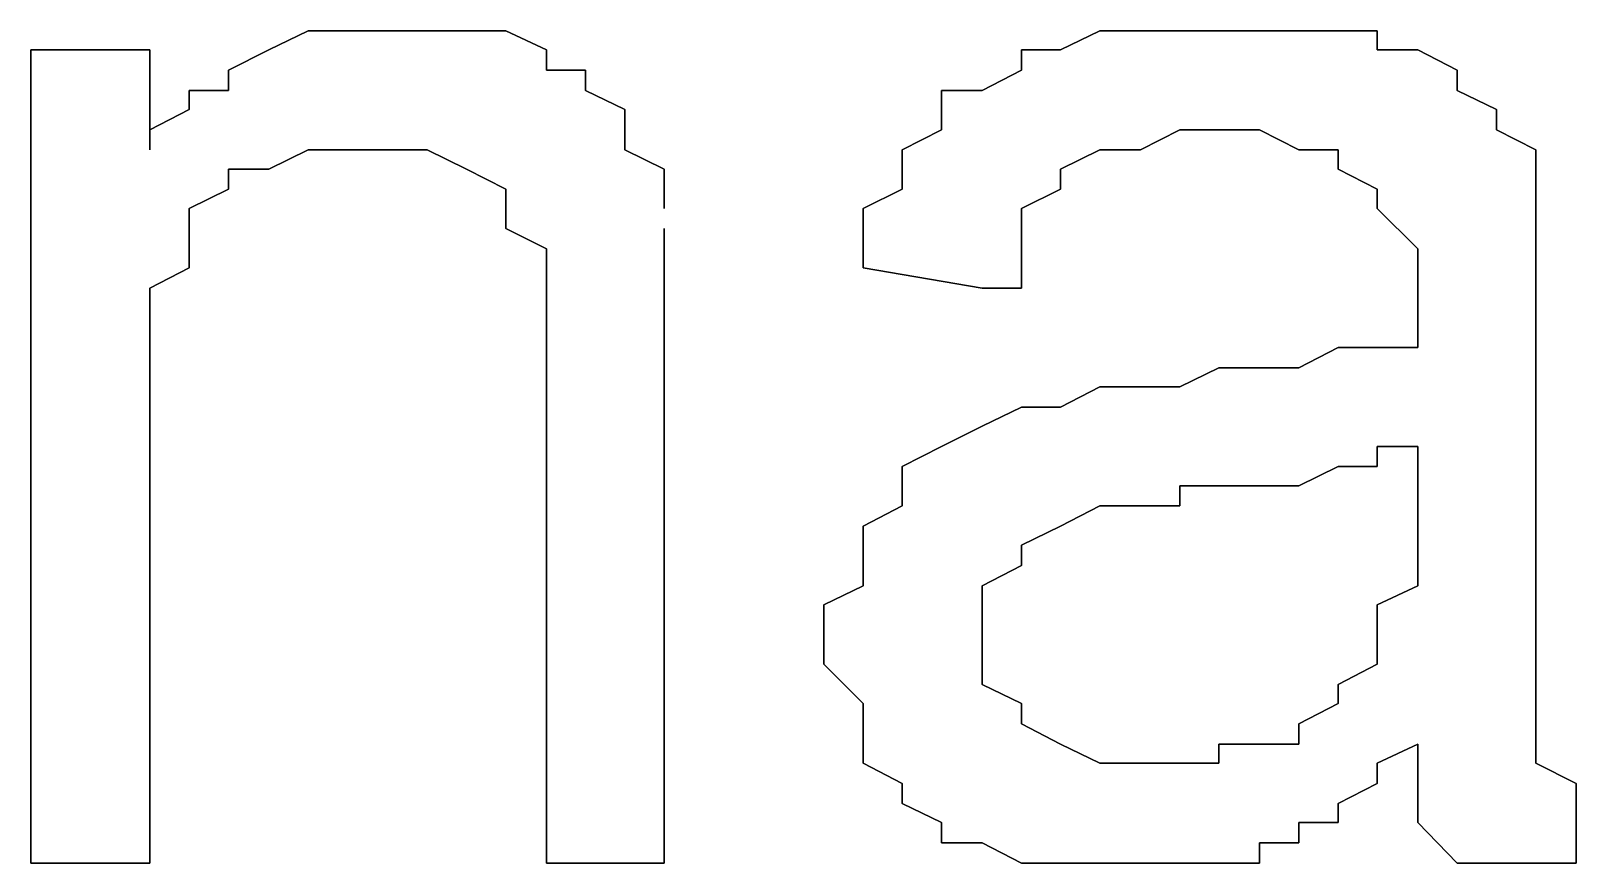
# Model space of a CAD drawing. Header units: metres. Extents: x 2.9 to 42.8, y 1.7 to 28.7.
# Drawn here: x 39.7122 to 39.8498, y 17.8364 to 17.9105 of the extents above; entities that cross this region are included whole.
import ezdxf

# ---------------------------------------------------------------- set-up
doc = ezdxf.new("R2010")
doc.units = ezdxf.units.M
doc.layers.add('GRIS', color=8, linetype='Continuous')

msp = doc.modelspace()

# ---------------------------------------------------------------- linework, layer by layer
at = {"layer": 'GRIS', "lineweight": -3}
for points in [[(39.7369, 17.9105), (39.7334, 17.9088), (39.7369, 17.9105)], [(39.7404, 17.9105), (39.7369, 17.9105), (39.7404, 17.9105)], [(39.7439, 17.9105), (39.7404, 17.9105), (39.7439, 17.9105)], [(39.7475, 17.9105), (39.7439, 17.9105), (39.7475, 17.9105)], [(39.751, 17.9105), (39.7475, 17.9105), (39.751, 17.9105)], [(39.7545, 17.9105), (39.751, 17.9105), (39.7545, 17.9105)], [(39.7581, 17.9088), (39.7545, 17.9105), (39.7581, 17.9088)], [(39.8074, 17.9105), (39.8039, 17.9088), (39.8074, 17.9105)], [(39.811, 17.9105), (39.8074, 17.9105), (39.811, 17.9105)], [(39.8145, 17.9105), (39.811, 17.9105), (39.8145, 17.9105)], [(39.818, 17.9105), (39.8145, 17.9105), (39.818, 17.9105)], [(39.8216, 17.9105), (39.818, 17.9105), (39.8216, 17.9105)], [(39.8251, 17.9105), (39.8216, 17.9105), (39.8251, 17.9105)], [(39.8286, 17.9105), (39.8251, 17.9105), (39.8286, 17.9105)], [(39.8321, 17.9105), (39.8286, 17.9105), (39.8321, 17.9105)], [(39.8321, 17.9088), (39.8321, 17.9105), (39.8321, 17.9088)], [(39.7228, 17.9088), (39.7122, 17.9088), (39.7228, 17.9088)], [(39.7122, 17.9088), (39.7122, 17.8364), (39.7122, 17.9088)], [(39.7228, 17.8999), (39.7228, 17.9088), (39.7228, 17.8999)], [(39.7334, 17.9088), (39.7298, 17.907), (39.7334, 17.9088)], [(39.7581, 17.907), (39.7581, 17.9088), (39.7581, 17.907)], [(39.8039, 17.9088), (39.8004, 17.9088), (39.8039, 17.9088)], [(39.8004, 17.9088), (39.8004, 17.907), (39.8004, 17.9088)], [(39.8357, 17.9088), (39.8321, 17.9088), (39.8357, 17.9088)], [(39.8392, 17.907), (39.8357, 17.9088), (39.8392, 17.907)], [(39.7298, 17.907), (39.7298, 17.9052), (39.7298, 17.907)], [(39.7616, 17.907), (39.7581, 17.907), (39.7616, 17.907)], [(39.7616, 17.9052), (39.7616, 17.907), (39.7616, 17.9052)], [(39.8004, 17.907), (39.7969, 17.9052), (39.8004, 17.907)], [(39.8392, 17.9052), (39.8392, 17.907), (39.8392, 17.9052)], [(39.7298, 17.9052), (39.7263, 17.9052), (39.7298, 17.9052)], [(39.7263, 17.9052), (39.7263, 17.9035), (39.7263, 17.9052)], [(39.7651, 17.9035), (39.7616, 17.9052), (39.7651, 17.9035)], [(39.7969, 17.9052), (39.7933, 17.9052), (39.7969, 17.9052)], [(39.7933, 17.9052), (39.7933, 17.9035), (39.7933, 17.9052)], [(39.8427, 17.9035), (39.8392, 17.9052), (39.8427, 17.9035)], [(39.7263, 17.9035), (39.7228, 17.9017), (39.7263, 17.9035)], [(39.7651, 17.8999), (39.7651, 17.9035), (39.7651, 17.8999)], [(39.7933, 17.9035), (39.7933, 17.9017), (39.7933, 17.9035)], [(39.8427, 17.9017), (39.8427, 17.9035), (39.8427, 17.9017)], [(39.7228, 17.9017), (39.7228, 17.8999), (39.7228, 17.9017)], [(39.7933, 17.9017), (39.7898, 17.8999), (39.7933, 17.9017)], [(39.811, 17.8999), (39.8145, 17.9017), (39.811, 17.8999)], [(39.8145, 17.9017), (39.818, 17.9017), (39.8145, 17.9017)], [(39.818, 17.9017), (39.8216, 17.9017), (39.818, 17.9017)], [(39.8216, 17.9017), (39.8251, 17.8999), (39.8216, 17.9017)], [(39.8462, 17.8999), (39.8427, 17.9017), (39.8462, 17.8999)], [(39.7334, 17.8982), (39.7369, 17.8999), (39.7334, 17.8982)], [(39.7369, 17.8999), (39.7404, 17.8999), (39.7369, 17.8999)], [(39.7404, 17.8999), (39.7439, 17.8999), (39.7404, 17.8999)], [(39.7439, 17.8999), (39.7475, 17.8999), (39.7439, 17.8999)], [(39.7475, 17.8999), (39.751, 17.8982), (39.7475, 17.8999)], [(39.7686, 17.8982), (39.7651, 17.8999), (39.7686, 17.8982)], [(39.7898, 17.8999), (39.7898, 17.8982), (39.7898, 17.8999)], [(39.8039, 17.8982), (39.8074, 17.8999), (39.8039, 17.8982)], [(39.8074, 17.8999), (39.811, 17.8999), (39.8074, 17.8999)], [(39.8251, 17.8999), (39.8286, 17.8999), (39.8251, 17.8999)], [(39.8286, 17.8999), (39.8286, 17.8982), (39.8286, 17.8999)], [(39.8462, 17.8982), (39.8462, 17.8999), (39.8462, 17.8982)], [(39.7298, 17.8964), (39.7298, 17.8982), (39.7298, 17.8964)], [(39.7298, 17.8982), (39.7334, 17.8982), (39.7298, 17.8982)], [(39.751, 17.8982), (39.7545, 17.8964), (39.751, 17.8982)], [(39.7686, 17.8964), (39.7686, 17.8982), (39.7686, 17.8964)], [(39.7898, 17.8982), (39.7898, 17.8964), (39.7898, 17.8982)], [(39.8039, 17.8964), (39.8039, 17.8982), (39.8039, 17.8964)], [(39.8286, 17.8982), (39.8321, 17.8964), (39.8286, 17.8982)], [(39.8462, 17.8947), (39.8462, 17.8982), (39.8462, 17.8947)], [(39.7263, 17.8947), (39.7298, 17.8964), (39.7263, 17.8947)], [(39.7545, 17.8964), (39.7545, 17.8947), (39.7545, 17.8964)], [(39.7686, 17.8947), (39.7686, 17.8964), (39.7686, 17.8947)], [(39.7898, 17.8964), (39.7863, 17.8947), (39.7898, 17.8964)], [(39.8004, 17.8947), (39.8039, 17.8964), (39.8004, 17.8947)], [(39.8321, 17.8964), (39.8321, 17.8947), (39.8321, 17.8964)], [(39.7263, 17.8929), (39.7263, 17.8947), (39.7263, 17.8929)], [(39.7545, 17.8947), (39.7545, 17.8929), (39.7545, 17.8947)], [(39.7863, 17.8947), (39.7863, 17.8911), (39.7863, 17.8947)], [(39.8004, 17.8929), (39.8004, 17.8947), (39.8004, 17.8929)], [(39.8321, 17.8947), (39.8357, 17.8911), (39.8321, 17.8947)], [(39.8462, 17.8929), (39.8462, 17.8947), (39.8462, 17.8929)], [(39.7263, 17.8911), (39.7263, 17.8929), (39.7263, 17.8911)], [(39.7545, 17.8929), (39.7581, 17.8911), (39.7545, 17.8929)], [(39.7686, 17.8894), (39.7686, 17.8929), (39.7686, 17.8894)], [(39.8004, 17.8911), (39.8004, 17.8929), (39.8004, 17.8911)], [(39.8462, 17.8911), (39.8462, 17.8929), (39.8462, 17.8911)], [(39.7263, 17.8894), (39.7263, 17.8911), (39.7263, 17.8894)], [(39.7581, 17.8911), (39.7581, 17.8894), (39.7581, 17.8911)], [(39.7863, 17.8911), (39.7863, 17.8894), (39.7863, 17.8911)], [(39.8004, 17.8876), (39.8004, 17.8911), (39.8004, 17.8876)], [(39.8357, 17.8911), (39.8357, 17.8894), (39.8357, 17.8911)], [(39.8462, 17.8894), (39.8462, 17.8911), (39.8462, 17.8894)], [(39.7228, 17.8876), (39.7263, 17.8894), (39.7228, 17.8876)], [(39.7581, 17.8894), (39.7581, 17.8876), (39.7581, 17.8894)], [(39.7686, 17.8876), (39.7686, 17.8894), (39.7686, 17.8876)], [(39.7863, 17.8894), (39.7969, 17.8876), (39.7863, 17.8894)], [(39.8357, 17.8894), (39.8357, 17.8858), (39.8357, 17.8894)], [(39.8462, 17.8858), (39.8462, 17.8894), (39.8462, 17.8858)], [(39.7228, 17.8841), (39.7228, 17.8876), (39.7228, 17.8841)], [(39.7581, 17.8876), (39.7581, 17.8841), (39.7581, 17.8876)], [(39.7686, 17.8841), (39.7686, 17.8876), (39.7686, 17.8841)], [(39.7969, 17.8876), (39.8004, 17.8876), (39.7969, 17.8876)], [(39.8357, 17.8858), (39.8357, 17.8823), (39.8357, 17.8858)], [(39.8462, 17.8841), (39.8462, 17.8858), (39.8462, 17.8841)], [(39.7228, 17.8823), (39.7228, 17.8841), (39.7228, 17.8823)], [(39.7581, 17.8841), (39.7581, 17.8805), (39.7581, 17.8841)], [(39.7686, 17.8823), (39.7686, 17.8841), (39.7686, 17.8823)], [(39.8462, 17.8682), (39.8462, 17.8841), (39.8462, 17.8682)], [(39.7228, 17.8788), (39.7228, 17.8823), (39.7228, 17.8788)], [(39.7686, 17.8364), (39.7686, 17.8823), (39.7686, 17.8364)], [(39.8286, 17.8823), (39.8251, 17.8805), (39.8286, 17.8823)], [(39.8321, 17.8823), (39.8286, 17.8823), (39.8321, 17.8823)], [(39.8357, 17.8823), (39.8321, 17.8823), (39.8357, 17.8823)], [(39.7581, 17.8805), (39.7581, 17.8364), (39.7581, 17.8805)], [(39.818, 17.8805), (39.8145, 17.8788), (39.818, 17.8805)], [(39.8216, 17.8805), (39.818, 17.8805), (39.8216, 17.8805)], [(39.8251, 17.8805), (39.8216, 17.8805), (39.8251, 17.8805)], [(39.7228, 17.877), (39.7228, 17.8788), (39.7228, 17.877)], [(39.8074, 17.8788), (39.8039, 17.877), (39.8074, 17.8788)], [(39.811, 17.8788), (39.8074, 17.8788), (39.811, 17.8788)], [(39.8145, 17.8788), (39.811, 17.8788), (39.8145, 17.8788)], [(39.7228, 17.8364), (39.7228, 17.877), (39.7228, 17.8364)], [(39.8004, 17.877), (39.7969, 17.8753), (39.8004, 17.877)], [(39.8039, 17.877), (39.8004, 17.877), (39.8039, 17.877)], [(39.7969, 17.8753), (39.7933, 17.8735), (39.7969, 17.8753)], [(39.7933, 17.8735), (39.7898, 17.8717), (39.7933, 17.8735)], [(39.8321, 17.8717), (39.8321, 17.8735), (39.8321, 17.8717)], [(39.8321, 17.8735), (39.8357, 17.8735), (39.8321, 17.8735)], [(39.8357, 17.8735), (39.8357, 17.8682), (39.8357, 17.8735)], [(39.7898, 17.8717), (39.7898, 17.87), (39.7898, 17.8717)], [(39.8251, 17.87), (39.8286, 17.8717), (39.8251, 17.87)], [(39.8286, 17.8717), (39.8321, 17.8717), (39.8286, 17.8717)], [(39.7898, 17.87), (39.7898, 17.8682), (39.7898, 17.87)], [(39.8145, 17.8682), (39.8145, 17.87), (39.8145, 17.8682)], [(39.8145, 17.87), (39.818, 17.87), (39.8145, 17.87)], [(39.818, 17.87), (39.8216, 17.87), (39.818, 17.87)], [(39.8216, 17.87), (39.8251, 17.87), (39.8216, 17.87)], [(39.7898, 17.8682), (39.7863, 17.8664), (39.7898, 17.8682)], [(39.8039, 17.8664), (39.8074, 17.8682), (39.8039, 17.8664)], [(39.8074, 17.8682), (39.811, 17.8682), (39.8074, 17.8682)], [(39.811, 17.8682), (39.8145, 17.8682), (39.811, 17.8682)], [(39.8357, 17.8682), (39.8357, 17.8647), (39.8357, 17.8682)], [(39.8462, 17.8647), (39.8462, 17.8682), (39.8462, 17.8647)], [(39.7863, 17.8664), (39.7863, 17.8629), (39.7863, 17.8664)], [(39.8004, 17.8647), (39.8039, 17.8664), (39.8004, 17.8647)], [(39.8004, 17.8629), (39.8004, 17.8647), (39.8004, 17.8629)], [(39.8357, 17.8647), (39.8357, 17.8629), (39.8357, 17.8647)], [(39.8462, 17.8611), (39.8462, 17.8647), (39.8462, 17.8611)], [(39.7863, 17.8629), (39.7863, 17.8611), (39.7863, 17.8629)], [(39.7969, 17.8611), (39.8004, 17.8629), (39.7969, 17.8611)], [(39.8357, 17.8629), (39.8357, 17.8611), (39.8357, 17.8629)], [(39.7863, 17.8611), (39.7828, 17.8594), (39.7863, 17.8611)], [(39.7969, 17.8576), (39.7969, 17.8611), (39.7969, 17.8576)], [(39.8357, 17.8611), (39.8321, 17.8594), (39.8357, 17.8611)], [(39.8462, 17.8576), (39.8462, 17.8611), (39.8462, 17.8576)], [(39.7828, 17.8594), (39.7828, 17.8558), (39.7828, 17.8594)], [(39.8321, 17.8594), (39.8321, 17.8576), (39.8321, 17.8594)], [(39.7969, 17.8558), (39.7969, 17.8576), (39.7969, 17.8558)], [(39.8321, 17.8576), (39.8321, 17.8541), (39.8321, 17.8576)], [(39.8462, 17.8541), (39.8462, 17.8576), (39.8462, 17.8541)], [(39.7828, 17.8558), (39.7828, 17.8541), (39.7828, 17.8558)], [(39.7969, 17.8541), (39.7969, 17.8558), (39.7969, 17.8541)], [(39.7828, 17.8541), (39.7863, 17.8506), (39.7828, 17.8541)], [(39.7969, 17.8523), (39.7969, 17.8541), (39.7969, 17.8523)], [(39.8321, 17.8541), (39.8286, 17.8523), (39.8321, 17.8541)], [(39.8462, 17.8523), (39.8462, 17.8541), (39.8462, 17.8523)], [(39.8004, 17.8506), (39.7969, 17.8523), (39.8004, 17.8506)], [(39.8286, 17.8523), (39.8286, 17.8506), (39.8286, 17.8523)], [(39.8462, 17.8506), (39.8462, 17.8523), (39.8462, 17.8506)], [(39.7863, 17.8506), (39.7863, 17.8488), (39.7863, 17.8506)], [(39.8004, 17.8488), (39.8004, 17.8506), (39.8004, 17.8488)], [(39.8286, 17.8506), (39.8251, 17.8488), (39.8286, 17.8506)], [(39.8462, 17.8488), (39.8462, 17.8506), (39.8462, 17.8488)], [(39.7863, 17.8488), (39.7863, 17.847), (39.7863, 17.8488)], [(39.8039, 17.847), (39.8004, 17.8488), (39.8039, 17.847)], [(39.8251, 17.8488), (39.8251, 17.847), (39.8251, 17.8488)], [(39.8462, 17.847), (39.8462, 17.8488), (39.8462, 17.847)], [(39.7863, 17.847), (39.7863, 17.8453), (39.7863, 17.847)], [(39.8074, 17.8453), (39.8039, 17.847), (39.8074, 17.8453)], [(39.8216, 17.847), (39.818, 17.847), (39.8216, 17.847)], [(39.818, 17.847), (39.818, 17.8453), (39.818, 17.847)], [(39.8251, 17.847), (39.8216, 17.847), (39.8251, 17.847)], [(39.8321, 17.8453), (39.8357, 17.847), (39.8321, 17.8453)], [(39.8357, 17.847), (39.8357, 17.8435), (39.8357, 17.847)], [(39.8462, 17.8453), (39.8462, 17.847), (39.8462, 17.8453)], [(39.7863, 17.8453), (39.7898, 17.8435), (39.7863, 17.8453)], [(39.811, 17.8453), (39.8074, 17.8453), (39.811, 17.8453)], [(39.8145, 17.8453), (39.811, 17.8453), (39.8145, 17.8453)], [(39.818, 17.8453), (39.8145, 17.8453), (39.818, 17.8453)], [(39.8321, 17.8435), (39.8321, 17.8453), (39.8321, 17.8435)], [(39.8498, 17.8435), (39.8462, 17.8453), (39.8498, 17.8435)], [(39.7898, 17.8435), (39.7898, 17.8417), (39.7898, 17.8435)], [(39.8286, 17.8417), (39.8321, 17.8435), (39.8286, 17.8417)], [(39.8357, 17.8435), (39.8357, 17.8417), (39.8357, 17.8435)], [(39.8498, 17.8417), (39.8498, 17.8435), (39.8498, 17.8417)], [(39.7898, 17.8417), (39.7933, 17.84), (39.7898, 17.8417)], [(39.8286, 17.84), (39.8286, 17.8417), (39.8286, 17.84)], [(39.8357, 17.8417), (39.8357, 17.84), (39.8357, 17.8417)], [(39.8498, 17.84), (39.8498, 17.8417), (39.8498, 17.84)], [(39.7933, 17.84), (39.7933, 17.8382), (39.7933, 17.84)], [(39.8251, 17.8382), (39.8251, 17.84), (39.8251, 17.8382)], [(39.8251, 17.84), (39.8286, 17.84), (39.8251, 17.84)], [(39.8357, 17.84), (39.8392, 17.8364), (39.8357, 17.84)], [(39.8498, 17.8364), (39.8498, 17.84), (39.8498, 17.8364)], [(39.7933, 17.8382), (39.7969, 17.8382), (39.7933, 17.8382)], [(39.7969, 17.8382), (39.8004, 17.8364), (39.7969, 17.8382)], [(39.8216, 17.8364), (39.8216, 17.8382), (39.8216, 17.8364)], [(39.8216, 17.8382), (39.8251, 17.8382), (39.8216, 17.8382)], [(39.7122, 17.8364), (39.7228, 17.8364), (39.7122, 17.8364)], [(39.7581, 17.8364), (39.7686, 17.8364), (39.7581, 17.8364)], [(39.8004, 17.8364), (39.8039, 17.8364), (39.8004, 17.8364)], [(39.8039, 17.8364), (39.8074, 17.8364), (39.8039, 17.8364)], [(39.8074, 17.8364), (39.811, 17.8364), (39.8074, 17.8364)], [(39.811, 17.8364), (39.8145, 17.8364), (39.811, 17.8364)], [(39.8145, 17.8364), (39.818, 17.8364), (39.8145, 17.8364)], [(39.818, 17.8364), (39.8216, 17.8364), (39.818, 17.8364)], [(39.8392, 17.8364), (39.8498, 17.8364), (39.8392, 17.8364)]]:
    msp.add_lwpolyline(points, dxfattribs=at)

doc.saveas('drawing.dxf')
